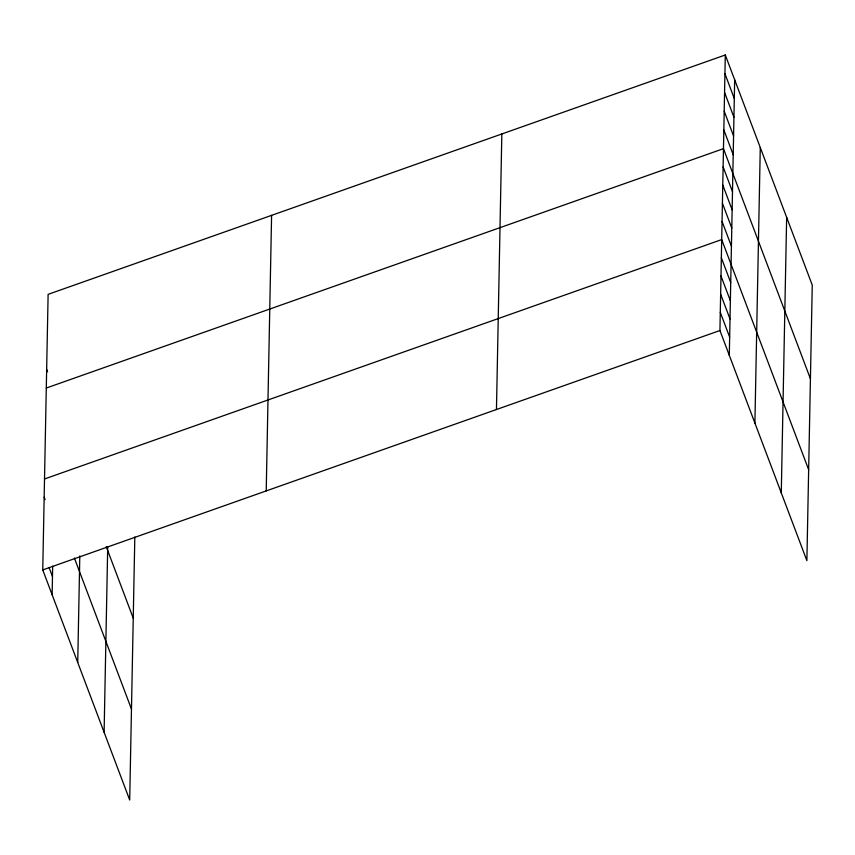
<?xml version="1.0" encoding="UTF-8"?>
<svg xmlns="http://www.w3.org/2000/svg" width="855" height="855" viewBox="0 0 855 855"><rect width="100%" height="100%" fill="white"/><g stroke="black" fill="none" stroke-linecap="round" stroke-linejoin="round"><path stroke-width="1.28" d="M134.823 536.972L129.704 800.024L42.75 569.911L48.115 294.355L725.297 54.977L812.25 285.089L806.885 560.645L719.931 330.522L725.297 54.977M52.123 594.717L52.679 566.138M77.73 662.465L79.804 555.953M104.107 732.275L107.719 546.666M266.215 490.909L271.591 215.364M496.456 409.524L501.832 133.978M729.304 355.338L734.669 79.793M754.901 423.086L760.277 147.541M781.278 492.886L786.653 217.341M46.288 388.042L723.469 148.663L810.422 378.776M44.524 478.971L721.706 239.592L808.659 469.716M42.75 569.911L719.931 330.522M724.933 73.712L734.306 98.528M724.57 92.447L733.943 117.263M724.206 111.193L733.579 135.998M723.832 129.928L733.216 154.744M723.116 166.853L732.489 191.659M722.764 185.033L732.137 209.849M722.411 203.223L731.784 228.039M722.058 221.413L731.431 246.219M721.342 257.783L730.726 282.599M720.989 275.962L730.373 300.778M720.637 294.152L730.01 318.968M720.284 312.342L729.657 337.148M46.662 369.307L47.591 371.786M106.234 546.676L133.241 618.165M74.374 557.994L131.478 709.094M44.171 497.161L45.101 499.641M49.195 567.848L52.476 576.537"/></g></svg>
